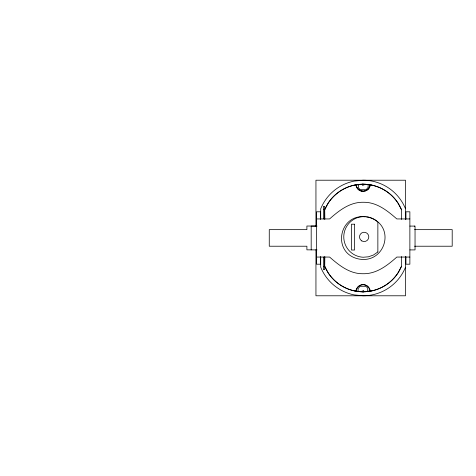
<?xml version="1.0" encoding="UTF-8"?>
<svg xmlns="http://www.w3.org/2000/svg" width="476" height="476" viewBox="0 0 476 476"><rect width="100%" height="100%" fill="white"/><g stroke="black" fill="none" stroke-linecap="round" stroke-linejoin="round"><path stroke-width="0.71" d="M363.111 184.343C360.594 184.206 367.198 184.462 362.468 184.283L366.371 184.337L372.803 185.354M363.753 291.764L359.856 291.663L353.418 290.646M364.134 184.908L362.492 184.89M362.063 291.705L363.753 291.717L362.063 291.705L363.111 291.657M362.087 291.092L363.729 291.11M361.367 191.102A7.086 7.086 0 0 1 356.405 186.515C356.143 185.259 355.864 183.831 356.244 186.056C356.982 188.46 358.963 190.358 361.397 191.007C365.395 192.054 369.906 189.002 370.149 184.825L369.822 186.515A7.086 7.086 0 0 1 364.854 191.102M324.805 219.454L324.686 209.779L328.244 203.002A41.745 41.745 0 0 1 358.993 184.414M401.423 209.803L401.536 219.436M358.993 291.586A41.745 41.745 0 0 1 328.244 272.998L324.686 266.221L324.805 256.546M353.418 185.354L363.111 184.212L362.468 184.283M372.803 290.646L363.111 291.788M362.498 185.039L363.111 185.015M363.111 290.985L363.723 290.961M323.406 209.607L324.686 209.607M316.552 218.942L329.594 218.942C339.174 210.446 350.027 201.907 363.557 202.27C376.867 202.127 387.345 210.69 396.829 218.942L409.872 218.942M315.945 226.029L306.895 226.029L306.895 229.652L269.261 229.652L269.261 246.223L306.895 246.223L306.895 249.846L317.046 249.912M317.046 226.088L311.185 226.088L311.185 249.912M409.907 226.088L415.042 226.088L415.042 249.912L409.907 249.912M414.566 229.652L452.2 229.652L452.2 246.223L414.566 246.223M316.552 257.058L329.594 257.058C339.079 265.31 349.557 273.873 362.867 273.73C376.397 274.093 387.25 265.554 396.829 257.058L409.872 257.058M323.406 266.393L324.686 266.393M366.151 184.331L368.127 184.557L368.127 187.413L366.151 189.698L360.38 189.698L358.488 187.931L358.488 184.498M360.07 291.669L358.095 291.443L358.095 288.587L360.07 286.302L365.848 286.302L367.734 288.069L367.734 291.502M365.253 216.83C338.948 213.807 331.784 252.482 357.768 258.777C385.185 265.144 396.805 225.749 369.328 217.484M366.615 216.991L368.656 217.223M362.486 184.753L363.111 184.866M363.111 291.133L363.735 291.247M401.423 266.197L401.536 256.564M414.566 226.029L414.566 226.433M405.945 219.18L405.945 211.796L409.872 211.796L409.872 264.204L405.945 264.204L405.945 256.82M405.51 219.478L405.51 180.214L315.945 180.214L315.945 226.433M405.51 256.522L405.51 295.786L315.945 295.786L315.945 249.674M324.686 218.942L324.686 206.364L323.406 206.364L323.406 218.942M324.686 257.058L324.686 269.636L323.406 269.636L323.406 257.058M320.711 219.15L320.711 208.797A45.738 45.738 0 0 1 354.126 181.106L363.111 180.214A45.738 45.738 0 0 1 405.51 208.797M320.711 256.85L320.711 267.203A45.738 45.738 0 0 0 354.126 294.894L363.111 295.786A45.738 45.738 0 0 0 405.51 267.203M320.473 219.18L320.473 211.796L316.552 211.796L316.552 264.204L320.473 264.204L320.473 256.82M324.686 209.779A41.656 41.656 0 0 1 401.536 209.779L397.978 203.002A41.745 41.745 0 0 0 367.234 184.414M360.368 184.301A41.745 41.745 0 0 1 365.86 184.301M324.686 266.221A41.656 41.656 0 0 0 401.536 266.221L397.978 272.998A41.745 41.745 0 0 1 367.234 291.586M365.86 291.699A41.745 41.745 0 0 1 360.368 291.699M363.111 191.316A7.086 7.086 0 0 1 361.938 191.221M370.042 185.783A7.146 7.146 0 0 1 356.244 186.056M356.209 289.943L356.048 291.169A7.086 7.086 0 0 1 363.111 284.642C366.669 284.642 369.995 287.569 370.173 291.169A7.086 7.086 0 0 0 363.111 284.642C359.951 284.66 357.042 286.891 356.209 289.943M377.861 251.965L373.493 254.999L368.495 256.802L363.194 257.248A20.367 20.367 0 0 1 359.808 217.002C366.181 215.818 373.19 217.413 377.861 222.048L377.861 251.965M354.543 224.202L351.437 224.202L351.437 250.031L354.543 250.031L354.543 224.202M361.82 240.939A4.659 4.659 0 0 0 368.811 236.905A4.659 4.659 0 0 0 361.82 232.865A4.659 4.659 0 0 0 361.82 240.939"/></g></svg>
